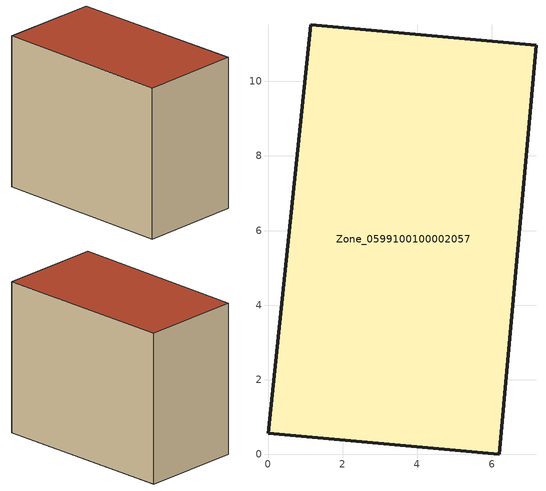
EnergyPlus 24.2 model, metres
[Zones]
Zone_0599100100002057
 floor ground (C_G): 1.14,11.52 7.18,10.97 6.19,0 0,0.56 z0
 wall outside (C_F): 7.18,10.97 1.14,11.52 0,0.56 6.19,0 7.18,10.97 z0:9.19
 roof outside (C_R): 0,0.56 6.19,0 7.18,10.97 1.14,11.52 z9.19
[BUILDING]
Pand.0599100100002057: North Axis=0; Terrain=City; Loads Convergence Tolerance Value=0.04; Temperature Convergence Tolerance Value=0.4; Solar Distribution=FullExterior; Maximum Number of Warmup Days=25; Minimum Number of Warmup Days=1
[Site:Location]
Rotterdam.The.Hague.AP_ZH_NLD Design_Conditions: Latitude=51.96; Longitude=4.45; Time Zone=1; Elevation=-4.5
[SITE:GROUNDTEMPERATURE:BUILDINGSURFACE]
18, 18, 18, 18, 18, 18, 18, 18, 18, 18, 18, 18
[MATERIAL] Thermal Absorptance=0.9; Solar Absorptance=0.7; Visible Absorptance=0.7
Name | Roughness | Thickness | Conductivity | Density | Specific Heat
G.TI.2006-2014 | MediumSmooth | 0.15 | 0.06 | 540 | 1210
F.TI.2006-2014 | Rough | 0.3 | 0.12 | 1920 | 840
R.TI.2006-2014 | MediumRough | 0.2 | 0.08 | 1500 | 1000
[CONSTRUCTION]
C_G: G.TI.2006-2014
C_F: F.TI.2006-2014
C_R: R.TI.2006-2014
[ZONE]
Zone_0599100100002057: Type=1; Multiplier=1; Ceiling Height=Autocalculate; Volume=Autocalculate; Floor Area=autocalculate; Part of Total Floor Area=Yes
[ZONEINFILTRATION:DESIGNFLOWRATE]
Infil_Zone_0599100100002057: Zone or ZoneList or Space or SpaceList=Zone_0599100100002057; Schedule=AlwaysOn; Design Flow Rate Calculation Method=Flow/Area; Flow Rate per Floor Area=0.0015; Constant Term Coefficient=1; Temperature Term Coefficient=0; Velocity Term Coefficient=0; Velocity Squared Term Coefficient=0
[HVACTEMPLATE:ZONE:IDEALLOADSAIRSYSTEM]
Zone_0599100100002057: Maximum Heating Supply Air Temperature=50; Minimum Cooling Supply Air Temperature=13; Maximum Heating Supply Air Humidity Ratio=0.0156; Minimum Cooling Supply Air Humidity Ratio=0.0077; Heating Limit=NoLimit; Cooling Limit=NoLimit; Dehumidification Control Type=ConstantSensibleHeatRatio; Cooling Sensible Heat Ratio=0.7; Dehumidification Setpoint=60; Humidification Control Type=None; Humidification Setpoint=30; Outdoor Air Method=None; Outdoor Air Flow Rate per Person=0.00944; Outdoor Air Flow Rate per Zone Floor Area=0; Outdoor Air Flow Rate per Zone=0; Demand Controlled Ventilation Type=None; Outdoor Air Economizer Type=NoEconomizer; Heat Recovery Type=None; Sensible Heat Recovery Effectiveness=0.7; Latent Heat Recovery Effectiveness=0.65
[ZONECONTROL:THERMOSTAT]
ThermostatControl_Zone_0599100100002057: Zone or ZoneList=Zone_0599100100002057; Control Type Schedule=DualSetpointControlType; Control 1=Thermostat_Zone_0599100100002057; Temperature Difference Between Cutout And Setpoint=0
[THERMOSTATSETPOINT:DUALSETPOINT]
Thermostat_Zone_0599100100002057: Heating Setpoint Temperature Schedule=HeatingSetpoint_Zone_0599100100002057; Cooling Setpoint Temperature Schedule=CoolingSetpoint_Zone_0599100100002057
[SCHEDULE:COMPACT]
HeatingSetpoint_Zone_0599100100002057: Through: 12/31, For: AllDays, Until: 24:00, 21
CoolingSetpoint_Zone_0599100100002057: Through: 12/31, For: AllDays, Until: 24:00, 24
DualSetpointControlType: Through: 12/31, For: AllDays, Until: 24:00, 4
AlwaysOn: Through: 12/31, For: AllDays, Until: 24:00, 1
